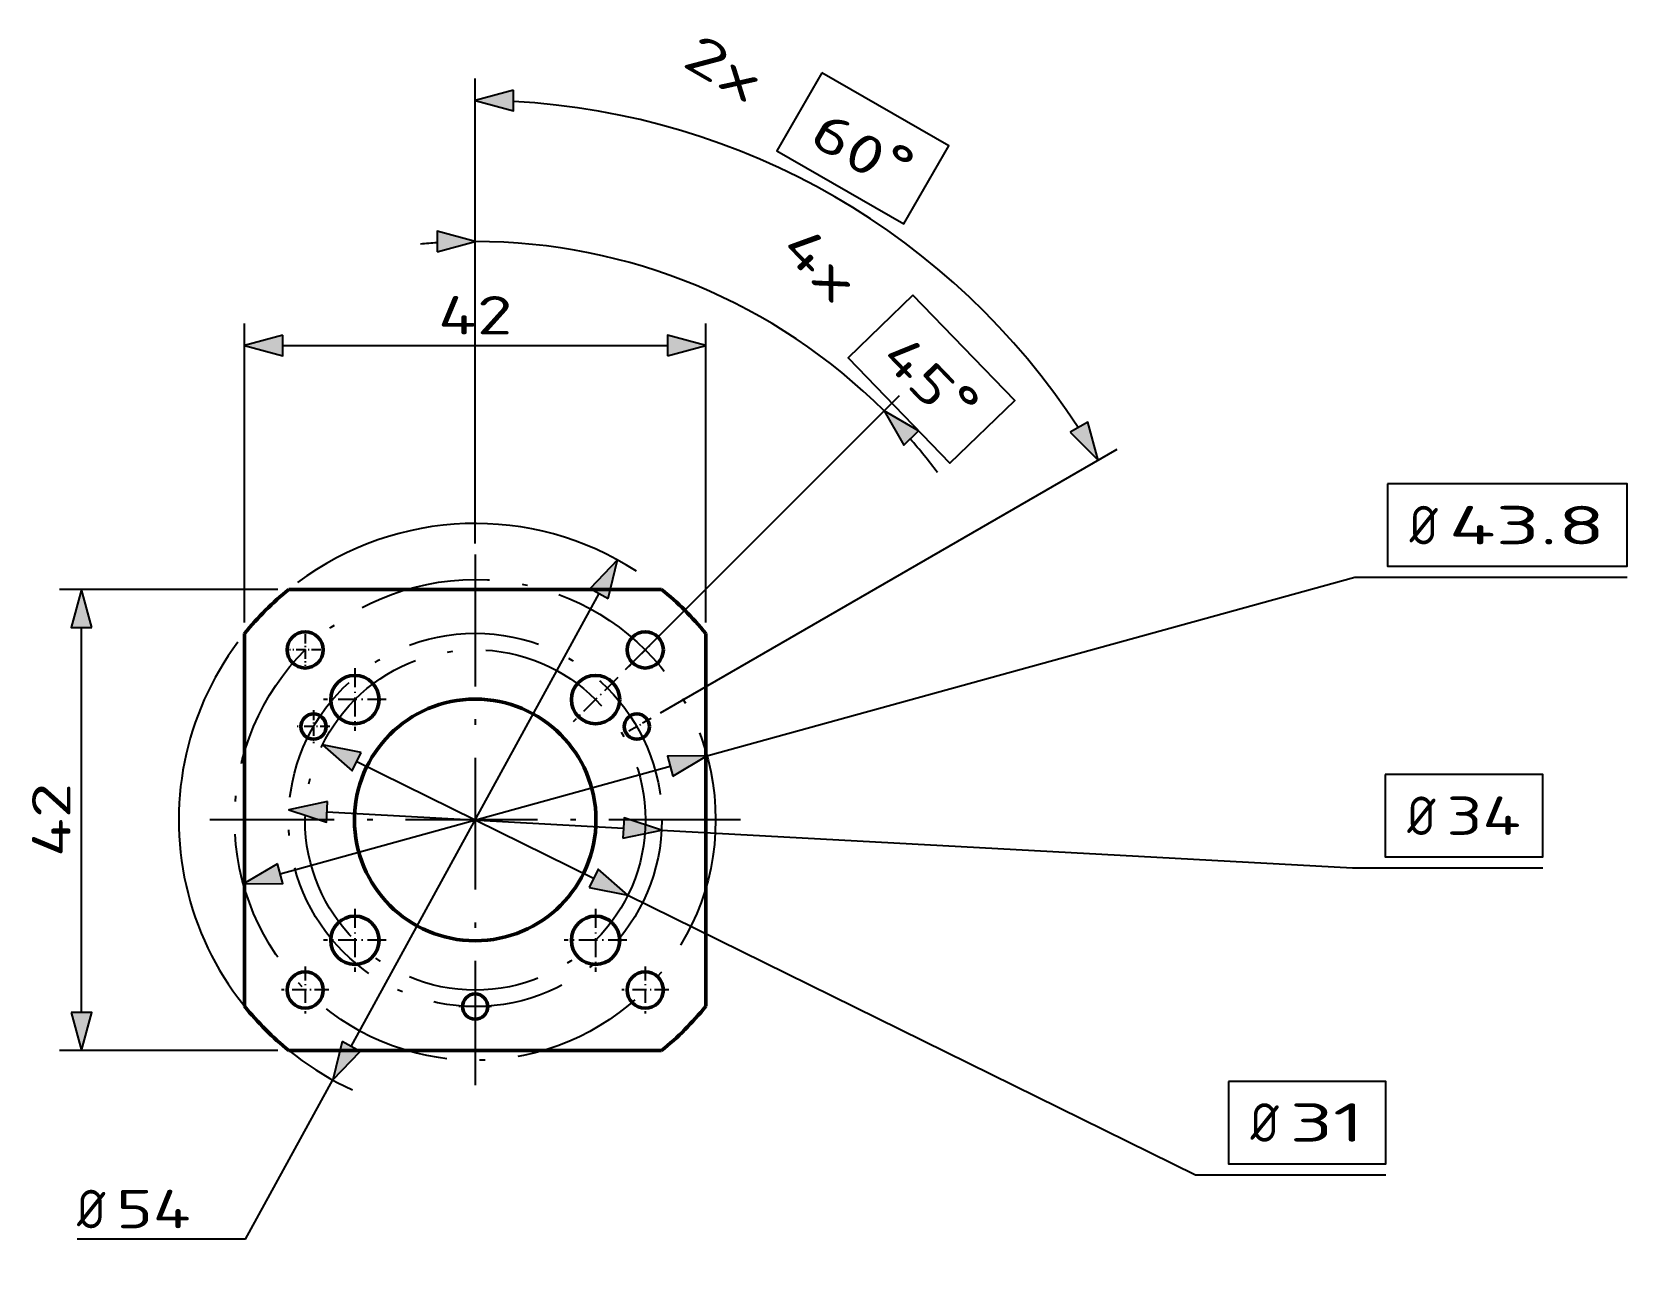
# Model space of a CAD drawing. Extents: x 87 to 233, y 150 to 263.
import ezdxf
from ezdxf.enums import TextEntityAlignment as Align

# ---------------------------------------------------------------- set-up
doc = ezdxf.new("R2010")
doc.units = 0
doc.linetypes.add('DASHDOT', pattern=[18.5, 12, -3, 0.5, -3])
doc.layers.get('0').update_dxf_attribs({"lineweight": 13})
doc.styles.get("Standard").update_dxf_attribs({"font": 'isocp.shx'})
doc.dimstyles.get("Standard").update_dxf_attribs({"dimtxt": 2.5, "dimasz": 2.5, "dimexe": 1.25, "dimexo": 0.625, "dimtad": 1, "dimdsep": 46, "dimcen": 2.5, "dimadec": 0, "dimazin": 0, "dimtfac": 1, "dimtmove": 0, "dimatfit": 0, "dimfxl": 1, "dimarcsym": 0})

# ---------------------------------------------------------------- blocks, each defined once
blk = doc.blocks.new('*D1')
at = {"color": 7, "lineweight": 25}
for p, q in [((109.847202, 211.827866), (89.954227, 211.827866)), ((91.954227, 173.305199), (91.954227, 208.350533)), ((109.847202, 169.827866), (89.954227, 169.827866))]:
    blk.add_line(p, q, dxfattribs=at)
for points in [[(92.885975, 208.350533), (91.954227, 211.827866), (91.02248, 208.350533)], [(91.02248, 173.305199), (91.954227, 169.827866), (92.885975, 173.305199)]]:
    blk.add_lwpolyline(points, close=True, dxfattribs=at)
for points in [[(92.885975, 208.350533), (91.954227, 211.827866), (92.885975, 208.350533), (91.02248, 208.350533)], [(91.02248, 173.305199), (91.954227, 169.827866), (91.02248, 173.305199), (92.885975, 173.305199)]]:
    blk.add_solid(points, dxfattribs=at)
at = {"color": 7, "lineweight": 25, "width": 1.09817}
blk.add_text('42', height=3.5, rotation=90, dxfattribs=at).set_placement((90.954227, 187.441843), (90.954227, 194.213889), align=Align.FIT)
blk = doc.blocks.new('*D2')
at = {"color": 7, "lineweight": 25}
for p, q in [((106.817764, 208.798428), (106.817764, 236.036873)), ((148.817764, 208.798428), (148.817764, 236.036873)), ((110.295097, 234.036873), (145.340431, 234.036873))]:
    blk.add_line(p, q, dxfattribs=at)
for points in [[(110.295097, 234.96862), (106.817764, 234.036873), (110.295097, 233.105125)], [(145.340431, 233.105125), (148.817764, 234.036873), (145.340431, 234.96862)]]:
    blk.add_lwpolyline(points, close=True, dxfattribs=at)
for points in [[(110.295097, 234.96862), (106.817764, 234.036873), (110.295097, 234.96862), (110.295097, 233.105125)], [(145.340431, 233.105125), (148.817764, 234.036873), (145.340431, 233.105125), (145.340431, 234.96862)]]:
    blk.add_solid(points, dxfattribs=at)
at = {"color": 7, "lineweight": 25, "width": 1.09817}
blk.add_text('42', height=3.5, dxfattribs=at).set_placement((124.431741, 235.036873), (131.203787, 235.036873), align=Align.FIT)
blk = doc.blocks.new('*D3')
at = {"color": 7, "lineweight": 25}
for p, q in [((116.514169, 170.199133), (139.12136, 211.456598)), ((106.89447, 152.643463), (114.84317, 167.149609)), ((106.89447, 152.643463), (91.555756, 152.643463))]:
    blk.add_line(p, q, dxfattribs=at)
for points in [[(139.938478, 211.008856), (140.792359, 214.506123), (138.304242, 211.904341)], [(115.697051, 170.646875), (114.843169, 167.149609), (117.331286, 169.75139)]]:
    blk.add_lwpolyline(points, close=True, dxfattribs=at)
for start, end in [(57.035157, 126.820371), (143.17963, 245.523414)]:
    blk.add_arc((127.817764, 190.827866), 27, start, end, dxfattribs=at)
for points in [[(139.938478, 211.008856), (140.792359, 214.506123), (139.938478, 211.008856), (138.304242, 211.904341)], [(115.697051, 170.646875), (114.843169, 167.149609), (115.697051, 170.646875), (117.331286, 169.75139)]]:
    blk.add_solid(points, dxfattribs=at)
for s, width, p, p2 in [('%%c', 0.905882, (91.555759, 153.643463), (94.122425, 153.643463)), ('54', 1.06927, (95.122425, 153.643463), (101.89447, 153.643463))]:
    blk.add_text(s, height=3.5, dxfattribs=dict(at, width=width)).set_placement(p, p2, align=Align.FIT)
blk = doc.blocks.new('*D4')
at = {"color": 7, "lineweight": 25}
for p, q in [((148.92931, 196.651321), (207.922226, 212.924057)), ((207.922226, 212.924057), (232.732986, 212.924057)), ((110.058359, 185.929072), (145.577169, 195.726659))]:
    blk.add_line(p, q, dxfattribs=at)
for points in [[(210.922226, 221.424057), (210.922226, 213.924057), (232.732986, 213.924057), (232.732986, 221.424057)], [(145.824932, 194.828456), (148.92931, 196.651321), (145.329407, 196.624863)], [(109.810596, 186.827275), (106.706219, 185.00441), (110.306122, 185.030869)]]:
    blk.add_lwpolyline(points, close=True, dxfattribs=at)
for points in [[(145.824932, 194.828456), (148.92931, 196.651321), (145.824932, 194.828456), (145.329407, 196.624863)], [(109.810596, 186.827275), (106.706219, 185.00441), (109.810596, 186.827275), (110.306122, 185.030869)]]:
    blk.add_solid(points, dxfattribs=at)
for s, width, p, p2 in [('%%c', 0.905882, (212.922226, 215.924057), (215.488892, 215.924057)), ('43.8', 1.275591, (216.488892, 215.924057), (230.732986, 215.924057))]:
    blk.add_text(s, height=3.5, dxfattribs=dict(at, width=width)).set_placement(p, p2, align=Align.FIT)
blk = doc.blocks.new('*D5')
at = {"color": 7, "lineweight": 25}
for p, q in [((114.315267, 191.566156), (141.320263, 190.089576)), ((144.792408, 189.899726), (207.712189, 186.459396)), ((207.712189, 186.459396), (225.050903, 186.459396))]:
    blk.add_line(p, q, dxfattribs=at)
for points in [[(210.712189, 194.959396), (210.712189, 187.459396), (225.050903, 187.459396), (225.050903, 194.959396)], [(114.366137, 192.496514), (110.843121, 191.756006), (114.264396, 190.635797)], [(141.269392, 189.159217), (144.792408, 189.899726), (141.371133, 191.019935)]]:
    blk.add_lwpolyline(points, close=True, dxfattribs=at)
for points in [[(114.366137, 192.496514), (110.843121, 191.756006), (114.366137, 192.496514), (114.264396, 190.635797)], [(141.269392, 189.159217), (144.792408, 189.899726), (141.269392, 189.159217), (141.371133, 191.019935)]]:
    blk.add_solid(points, dxfattribs=at)
for s, width, p, p2 in [('%%c', 0.905882, (212.712189, 189.459396), (215.278854, 189.459396)), ('34', 1.069271, (216.278854, 189.459396), (223.050903, 189.459396))]:
    blk.add_text(s, height=3.5, dxfattribs=dict(at, width=width)).set_placement(p, p2, align=Align.FIT)
blk = doc.blocks.new('*D6')
at = {"color": 7, "lineweight": 25}
for p, q in [((117.031518, 196.138366), (138.604011, 185.517365)), ((141.723732, 183.981401), (193.429688, 158.52449)), ((193.429688, 158.52449), (210.768402, 158.52449))]:
    blk.add_line(p, q, dxfattribs=at)
for points in [[(117.443078, 196.974293), (113.911797, 197.67433), (116.619958, 195.302439)], [(138.192451, 184.681438), (141.723732, 183.981401), (139.015571, 186.353292)], [(196.429688, 167.02449), (196.429688, 159.52449), (210.768402, 159.52449), (210.768402, 167.02449)]]:
    blk.add_lwpolyline(points, close=True, dxfattribs=at)
for points in [[(117.443078, 196.974293), (113.911797, 197.67433), (117.443078, 196.974293), (116.619958, 195.302439)], [(138.192451, 184.681438), (141.723732, 183.981401), (138.192451, 184.681438), (139.015571, 186.353292)]]:
    blk.add_solid(points, dxfattribs=at)
for s, width, p, p2 in [('%%c', 0.905882, (198.429688, 161.52449), (200.996353, 161.52449)), ('31', 1.310719, (201.996353, 161.52449), (208.768402, 161.52449))]:
    blk.add_text(s, height=3.5, dxfattribs=dict(at, width=width)).set_placement(p, p2, align=Align.FIT)
blk = doc.blocks.new('*D7')
at = {"color": 7, "lineweight": 25}
for p, q in [((127.817764, 215.993565), (127.817764, 245.498188)), ((141.507352, 204.517453), (166.475521, 229.485622))]:
    blk.add_line(p, q, dxfattribs=at)
for points in [[(124.340431, 242.566441), (127.817764, 243.498188), (124.340431, 244.429935)], [(167.689556, 238.60503), (161.791096, 232.908699), (171.057159, 223.313839), (176.95562, 229.01017)], [(168.178997, 226.271408), (165.061306, 228.071407), (166.861305, 224.953716)]]:
    blk.add_lwpolyline(points, close=True, dxfattribs=at)
for start, end in [(93.785457, 95.439087), (45.000001, 90.000003), (36.917722, 41.21454)]:
    blk.add_arc((127.817764, 190.827866), 52.670322, start, end, dxfattribs=at)
for points in [[(124.340431, 242.566441), (127.817764, 243.498188), (124.340431, 242.566441), (124.340431, 244.429935)], [(168.178997, 226.271408), (165.061306, 228.071407), (168.178997, 226.271408), (166.861305, 224.953716)]]:
    blk.add_solid(points, dxfattribs=at)
for s, rotation, width, p, p2 in [('4x ', 314.001282, 1.087042, (155.487144, 242.819218), (162.786831, 235.260509)), ('45', 314.001273, 1.09817, (164.619095, 232.859402), (169.323463, 227.988102)), ('%%d', 314.001239, 3.080001, (169.826988, 228.474377), (171.609985, 226.628109))]:
    blk.add_text(s, height=3.5, rotation=rotation, dxfattribs=dict(at, width=width)).set_placement(p, p2, align=Align.FIT)
blk = doc.blocks.new('*D8')
at = {"color": 7, "lineweight": 25}
for p, q in [((127.817764, 215.993565), (127.817764, 258.347382)), ((144.70093, 200.575366), (186.291382, 224.587624))]:
    blk.add_line(p, q, dxfattribs=at)
for points in [[(159.401691, 258.871544), (155.301691, 251.770134), (166.853355, 245.100777), (170.953354, 252.202187)], [(131.295097, 257.279129), (127.817764, 256.347382), (131.295097, 255.415634)], [(182.013744, 226.133209), (184.55933, 223.587624), (183.627583, 227.064957)]]:
    blk.add_lwpolyline(points, close=True, dxfattribs=at)
blk.add_arc((127.817764, 190.827866), 65.519516, 33.0423, 86.9577, dxfattribs=at)
for points in [[(131.295097, 257.279129), (127.817764, 256.347382), (131.295097, 257.279129), (131.295097, 255.415634)], [(182.013744, 226.133209), (184.55933, 223.587624), (182.013744, 226.133209), (183.627583, 227.064957)]]:
    blk.add_solid(points, dxfattribs=at)
for s, rotation, width, p, p2 in [('2x ', 329.999973, 1.087042, (146.51041, 259.559334), (155.610664, 254.305294)), ('60', 329.999979, 1.098169, (158.033741, 252.502186), (163.898502, 249.116161)), ('%%d', 330.00004, 3.080002, (164.248505, 249.722382), (166.471306, 248.439049))]:
    blk.add_text(s, height=3.5, rotation=rotation, dxfattribs=dict(at, width=width)).set_placement(p, p2, align=Align.FIT)
blk = doc.blocks.new('BLOCK197')
at = {"color": 7, "linetype": 'DASHDOT', "lineweight": 25, "ltscale": 0.071906}
for p, q in [((-15.485639, 16.923752), (-15.485639, 14.047524)), ((-14.047524, 15.485639), (-16.923752, 15.485639))]:
    blk.add_line(p, q, dxfattribs=at)
blk = doc.blocks.new('BLOCK198')
at = {"color": 7, "linetype": 'DASHDOT', "lineweight": 25}
for p, q in [((0, 24.165699), (0, -24.165699)), ((24.165699, 0), (-24.165699, 0))]:
    blk.add_line(p, q, dxfattribs=at)
blk = doc.blocks.new('BLOCK199')
at = {"color": 7, "linetype": 'DASHDOT', "lineweight": 25, "ltscale": 0.10725}
for p, q in [((-15.485639, -13.340638), (-15.485639, -17.630638)), ((-13.340638, -15.485639), (-17.630638, -15.485639))]:
    blk.add_line(p, q, dxfattribs=at)
blk = doc.blocks.new('BLOCK200')
at = {"color": 7, "linetype": 'DASHDOT', "lineweight": 25, "ltscale": 0.10725}
for p, q in [((15.485639, -13.340638), (15.485639, -17.630638)), ((17.630638, -15.485639), (13.340638, -15.485639))]:
    blk.add_line(p, q, dxfattribs=at)
blk = doc.blocks.new('BLOCK201')
at = {"color": 7, "linetype": 'DASHDOT', "lineweight": 25, "ltscale": 0.10725}
blk.add_line((17.002382, 17.002382), (13.968894, 13.968894), dxfattribs=at)
at = {"color": 7, "linetype": 'DASHDOT', "lineweight": 25}
blk.add_circle((0, 0), 21.9, dxfattribs=at)
blk = doc.blocks.new('BLOCK202')
at = {"color": 7, "linetype": 'DASHDOT', "lineweight": 25, "ltscale": 0.07475}
for p, q in [((0, -15.505), (0, -18.495001)), ((1.495, -17), (-1.495, -17))]:
    blk.add_line(p, q, dxfattribs=at)
blk = doc.blocks.new('BLOCK203')
at = {"color": 7, "linetype": 'DASHDOT', "lineweight": 25, "ltscale": 0.143}
for p, q in [((10.960155, -8.100155), (10.960155, -13.820155)), ((13.820155, -10.960155), (8.100155, -10.960155))]:
    blk.add_line(p, q, dxfattribs=at)
blk = doc.blocks.new('BLOCK204')
at = {"color": 7, "linetype": 'DASHDOT', "lineweight": 25, "ltscale": 0.143}
for p, q in [((-10.960155, -8.100155), (-10.960155, -13.820155)), ((-8.100155, -10.960155), (-13.820155, -10.960155))]:
    blk.add_line(p, q, dxfattribs=at)
blk = doc.blocks.new('BLOCK205')
at = {"color": 7, "linetype": 'DASHDOT', "lineweight": 25, "ltscale": 0.143}
for p, q in [((-10.960155, 13.820155), (-10.960155, 8.100155)), ((-8.100155, 10.960155), (-13.820155, 10.960155))]:
    blk.add_line(p, q, dxfattribs=at)
blk = doc.blocks.new('BLOCK206')
at = {"color": 7, "linetype": 'DASHDOT', "lineweight": 25, "ltscale": 0.07475}
for p, q in [((-14.722432, 9.995), (-14.722432, 7.005)), ((-13.227432, 8.5), (-16.217432, 8.5))]:
    blk.add_line(p, q, dxfattribs=at)
blk = doc.blocks.new('BLOCK207')
at = {"color": 7, "linetype": 'DASHDOT', "lineweight": 25, "ltscale": 0.143}
blk.add_line((12.98248, 12.98248), (8.93783, 8.93783), dxfattribs=at)
at = {"color": 7, "linetype": 'DASHDOT', "lineweight": 25}
blk.add_circle((0, 0), 15.5, dxfattribs=at)
blk = doc.blocks.new('BLOCK208')
at = {"color": 7, "linetype": 'DASHDOT', "lineweight": 25, "ltscale": 0.07475}
blk.add_line((16.017139, 9.2475), (13.427724, 7.7525), dxfattribs=at)
at = {"color": 7, "linetype": 'DASHDOT', "lineweight": 25}
blk.add_circle((0, 0), 17, dxfattribs=at)
blk = doc.blocks.new('BLOCK209')
at = {"color": 7, "lineweight": 50}
for p, q in [((16.970563, 21), (-16.970563, 21)), ((-21, 16.970563), (-21, -16.970563)), ((21, -16.970563), (21, 16.970563)), ((-16.970563, -21), (16.970563, -21))]:
    blk.add_line(p, q, dxfattribs=at)
for centre, radius in [((-15.485639, 15.485639), 1.65), ((15.485639, 15.485639), 1.65), ((-10.960155, 10.960155), 2.2), ((10.960155, 10.960155), 2.2), ((0, 0), 11), ((-14.722432, 8.5), 1.15), ((14.722432, 8.5), 1.15), ((-10.960155, -10.960155), 2.2), ((10.960155, -10.960155), 2.2), ((-15.485639, -15.485639), 1.65), ((15.485639, -15.485639), 1.65), ((0, -17), 1.15)]:
    blk.add_circle(centre, radius, dxfattribs=at)
for start, end in [(128.942441, 141.057559), (38.942441, 51.057559), (218.942441, 231.057559), (308.942441, 321.057559)]:
    blk.add_arc((0, 0), 27, start, end, dxfattribs=at)

msp = doc.modelspace()

# ---------------------------------------------------------------- block references
at = {"lineweight": 0}
for name in ['BLOCK198', 'BLOCK201', 'BLOCK209', 'BLOCK208', 'BLOCK197', 'BLOCK207', 'BLOCK205', 'BLOCK206', 'BLOCK204', 'BLOCK203', 'BLOCK199', 'BLOCK200', 'BLOCK202']:
    msp.add_blockref(name, (127.817764, 190.827866), dxfattribs=at)

# ---------------------------------------------------------------- dimensions: what is measured, and where the dimension line sits
at = {"color": 0, "lineweight": 0}
for base, line1, text, picture, middle in [((169.932898, 241.018727), ((127.817764, 190.827866), (143.834904, 200.075366)), '2x <>', '*D8', (155.86132, 250.042442)), ((154.152926, 236.441703), ((127.817764, 190.827866), (140.800245, 203.810346)), '4x <>', '*D7', (161.891896, 230.991486))]:
    dim = msp.add_angular_dim_2l(base=base, line1=line1, line2=((127.817764, 190.827866), (127.817764, 214.993565)), text=text, dimstyle='STANDARD', dxfattribs=at)
    dim.commit()
    dim.dimension.update_dxf_attribs({"geometry": picture, "text_midpoint": middle, "dimtype": 162})
dim = msp.add_linear_dim(base=(148.817764, 234.036873), p1=(106.817764, 207.798428), p2=(148.817764, 207.798428), dimstyle='STANDARD', dxfattribs=at)
dim.commit()
dim.dimension.update_dxf_attribs({"geometry": '*D2', "text_midpoint": (127.817764, 234.036873), "dimtype": 160, "oblique_angle": 5156.620156})
for p1, p2, picture, middle in [((106.706218, 185.00441), (148.92931, 196.651321), '*D4', (222.061978, 216.824397)), ((140.792359, 214.506123), (114.843169, 167.149608), '*D3', (105.705078, 150.472856)), ((113.911797, 197.67433), (141.723732, 183.981401), '*D6', (199.732607, 155.421311)), ((110.84312, 191.756006), (144.792409, 189.899726), '*D5', (217.592285, 185.919172))]:
    dim = msp.add_diameter_dim_2p(p1=p1, p2=p2, dimstyle='STANDARD', dxfattribs=at)
    dim.commit()
    dim.dimension.update_dxf_attribs({"geometry": picture, "text_midpoint": middle, "dimtype": 163})
dim = msp.add_linear_dim(base=(91.954227, 211.827866), p1=(110.847202, 169.827866), p2=(110.847202, 211.827866), angle=90, dimstyle='STANDARD', dxfattribs=at)
dim.commit()
dim.dimension.update_dxf_attribs({"geometry": '*D1', "text_midpoint": (91.954227, 190.827866), "dimtype": 160, "oblique_angle": 5156.620156})

doc.saveas('drawing.dxf')
